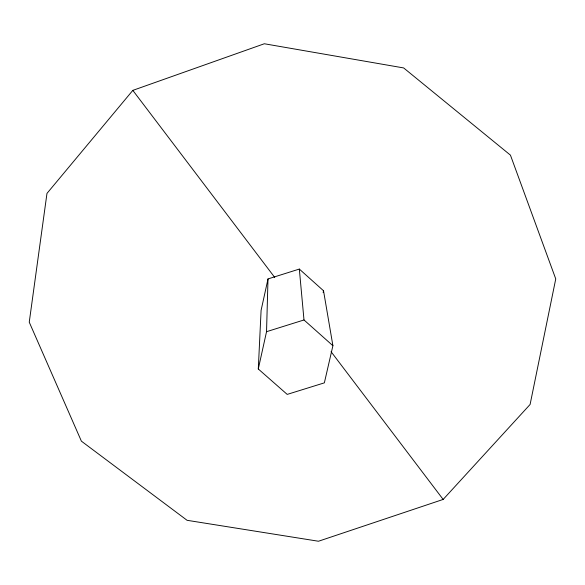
<?xml version="1.0" encoding="UTF-8"?>
<svg xmlns="http://www.w3.org/2000/svg" width="585" height="585" viewBox="0 0 585 585"><rect width="100%" height="100%" fill="white"/><g stroke="black" fill="none" stroke-linecap="round" stroke-linejoin="round"><path stroke-width="0.88" d="M258.292 368.981L266.541 331.688L268.003 278.928L299.323 269.071L323.527 290.76L332.909 345.713L324.361 382.853L287.198 394.4L258.292 368.981L261.093 310.357L268.003 278.928M323.132 292.5L323.527 290.76M132.824 90.375L46.975 193.401L29.25 322.181L81.395 441.163L187.076 520.306L318.474 541.242L443.152 499.436L530.098 404.469L555.75 278.921L510.434 155.135L403.657 67.933L264.332 43.758L132.824 90.375L274.731 277.436M266.541 331.688L303.995 319.966L332.909 345.713M331.059 351.68L443.152 499.436M299.323 269.071L303.995 319.966"/></g></svg>
